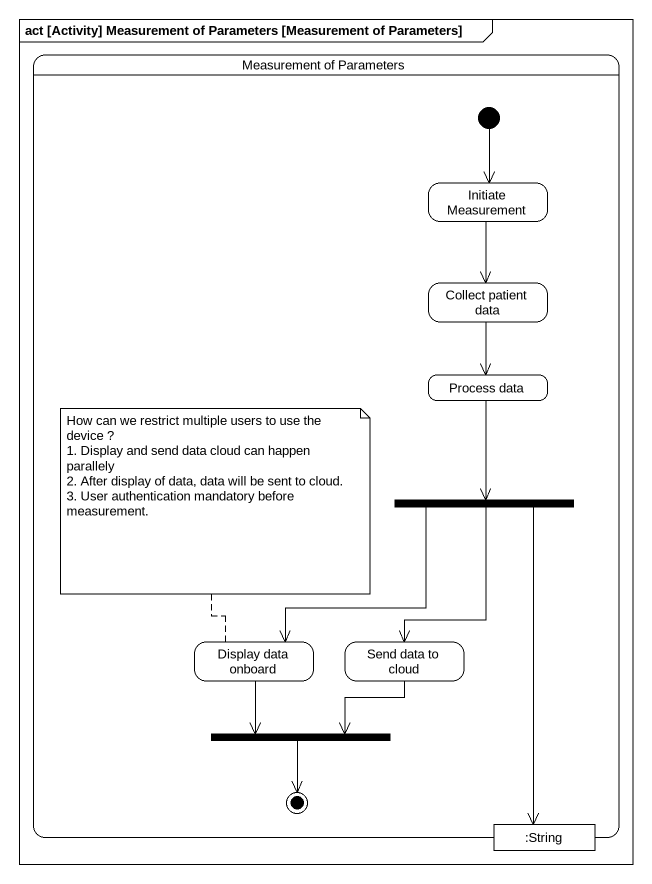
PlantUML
@startuml
mainframe act [Activity] Measurement of Parameters [Measurement of Parameters]
hide empty description
state "Measurement of Parameters" as Measurement_of_Parameters {
  state "Initiate Measurement" as Initiate_Measurement
  state "Collect patient data" as Collect_patient_data
  state "Process data" as Process_data
  state fork1 <<fork>>
  state "Display data onboard" as Display_data_onboard
  state "Send data to cloud" as Send_data_to_cloud
  state fork2 <<join>>
  state ":String" as String <<object>>
  [*] --> Initiate_Measurement
  fork2 --> [*]
}
Initiate_Measurement --> Collect_patient_data
Collect_patient_data --> Process_data
Process_data --> fork1
fork1 --> Display_data_onboard
fork1 --> Send_data_to_cloud
fork1 --> String
Display_data_onboard --> fork2
Send_data_to_cloud --> fork2
note top of Display_data_onboard
  How can we restrict multiple users to use the device ?
  1. Display and send data cloud can happen parallely
  2. After display of data, data will be sent to cloud.
  3. User authentication mandatory before measurement.
end note
@enduml
